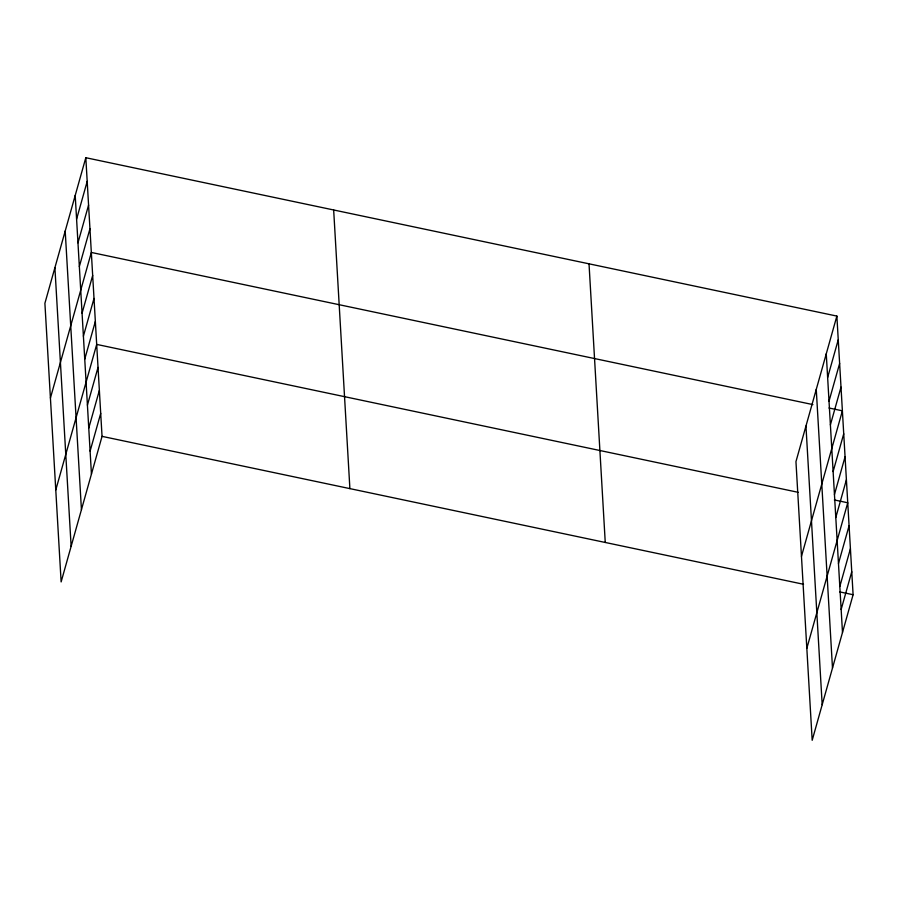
<?xml version="1.0" encoding="UTF-8"?>
<svg xmlns="http://www.w3.org/2000/svg" width="898" height="898" viewBox="0 0 898 898"><rect width="100%" height="100%" fill="white"/><g stroke="black" fill="none" stroke-linecap="round" stroke-linejoin="round"><path stroke-width="1.35" d="M85.815 157.711L44.9 303.277L61.131 581.915L102.046 436.361L85.815 157.711L836.869 316.085L853.1 594.723L812.185 740.289L795.954 461.639L836.869 316.085M76.588 219.146L87.196 181.396M77.969 242.83L88.576 205.081M79.35 266.515L89.957 228.766M50.423 398.016L91.338 252.45L812.915 404.605M82.066 313.189L92.674 275.439M83.402 336.178L94.009 298.428M84.738 359.166L95.356 321.417M55.777 489.971L96.692 344.405L798.176 492.317M87.42 405.144L98.028 367.394M88.756 428.133L99.375 390.383M90.103 451.122L100.711 413.372M827.63 377.519L838.249 339.77M829.011 401.193L839.63 363.454M830.392 424.877L841.011 387.139M801.465 556.378L842.391 410.824L828.989 407.995M833.12 471.551L843.727 433.813M834.455 494.54L845.063 456.801M835.791 517.529L846.399 479.779M806.831 648.334L847.746 502.768L834.343 499.95M838.474 563.506L849.081 525.757M839.81 586.495L850.417 548.745M841.145 609.484L851.764 571.734M102.046 436.361L803.53 584.272M839.697 591.894L853.1 594.723M826.261 353.834L842.492 632.473M816.26 389.406L832.491 668.056M805.955 426.067L822.186 704.706M589.021 263.821L605.252 542.459M333.663 209.975L349.894 488.624M75.208 195.461L91.439 474.11M65.206 231.044L81.437 509.682M54.901 267.694L71.133 546.343"/></g></svg>
